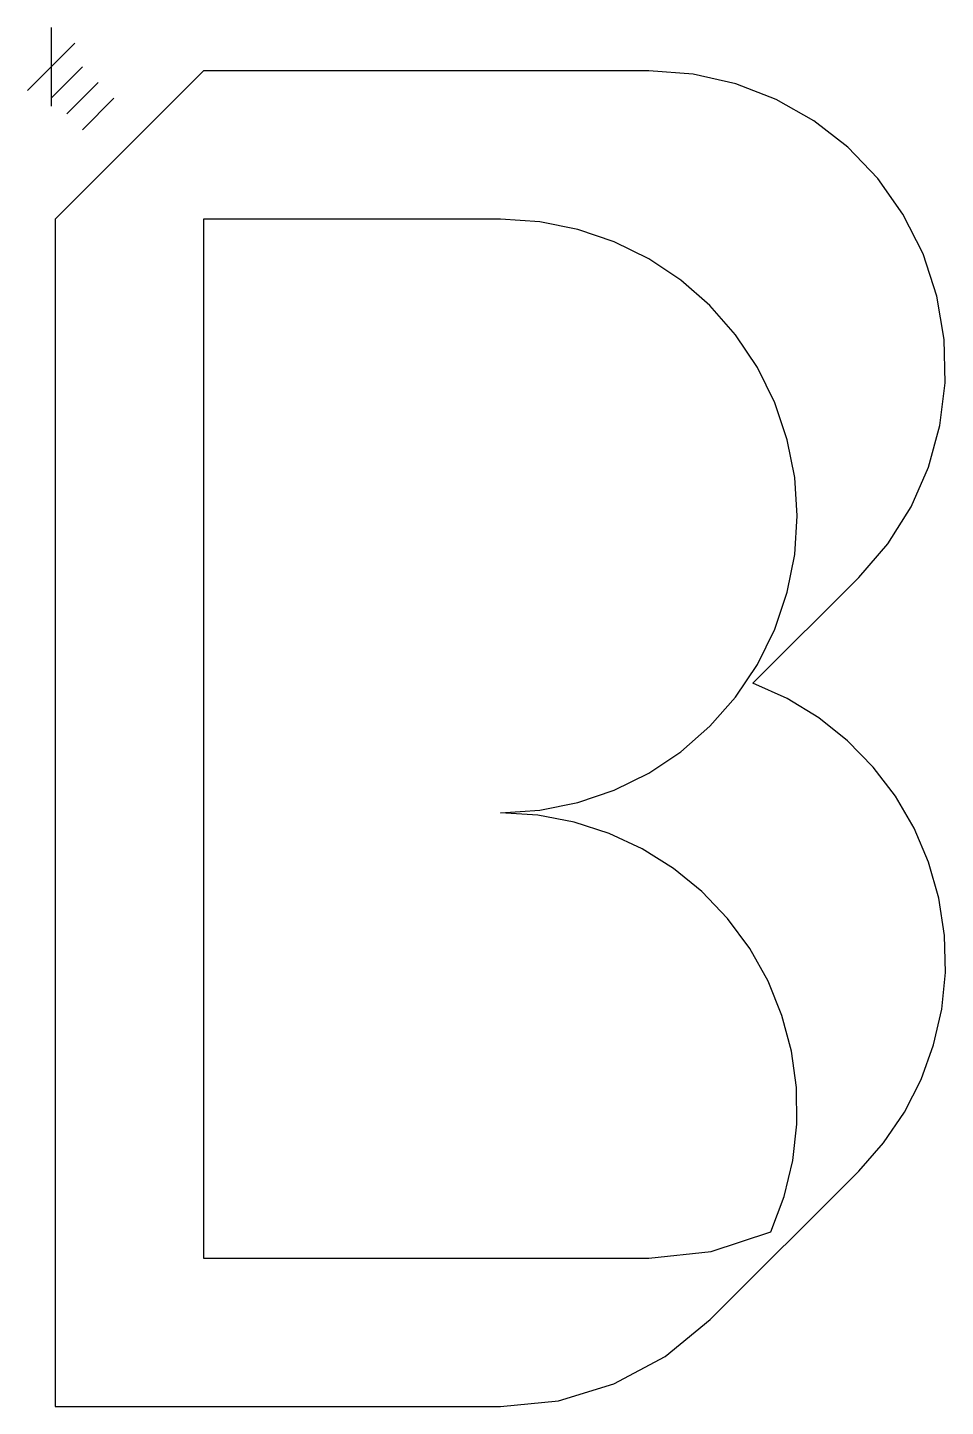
# Model space of a CAD drawing. Extents: x -0.8 to 30.1, y 251.9 to 298.3.
import ezdxf

# ---------------------------------------------------------------- set-up
doc = ezdxf.new("R2010")
doc.units = 0

msp = doc.modelspace()

# ---------------------------------------------------------------- linework, layer by layer
for p, q in [((5.132302, 296.867708), (0.132292, 291.867698)), ((20.132279, 296.867708), (5.132302, 296.867708)), ((21.627024, 296.755722), (20.132279, 296.867708)), ((23.064507, 296.428635), (21.627024, 296.755722)), ((24.424803, 295.89976), (23.064507, 296.428635)), ((25.687985, 295.182411), (24.424803, 295.89976)), ((26.83413, 294.289901), (25.687985, 295.182411)), ((27.843311, 293.235545), (26.83413, 294.289901)), ((28.695603, 292.032656), (27.843311, 293.235545)), ((0.132292, 291.867698), (0.132292, 251.867733)), ((15.132296, 291.867698), (5.132302, 291.867698)), ((5.132302, 291.867698), (5.132302, 256.867744)), ((16.45689, 291.779757), (15.132296, 291.867698)), ((17.741469, 291.521544), (16.45689, 291.779757)), ((29.37108, 290.694548), (28.695603, 292.032656)), ((18.97146, 291.101472), (17.741469, 291.521544)), ((20.13229, 290.527954), (18.97146, 291.101472)), ((21.209386, 289.809405), (20.13229, 290.527954)), ((29.83963, 289.270728), (29.37108, 290.694548)), ((22.188174, 288.954237), (21.209386, 289.809405)), ((23.054083, 287.970866), (22.188174, 288.954237)), ((30.087539, 287.817495), (29.83963, 289.270728)), ((23.79254, 286.867704), (23.054083, 287.970866)), ((30.119482, 286.358354), (30.087539, 287.817495)), ((24.378678, 285.676601), (23.79254, 286.867704)), ((29.940134, 284.916808), (30.119482, 286.358354)), ((24.797348, 284.435016), (24.378678, 285.676601)), ((29.55417, 283.516361), (29.940134, 284.916808)), ((25.04855, 283.159777), (24.797348, 284.435016)), ((28.966267, 282.180516), (29.55417, 283.516361)), ((25.132284, 281.86771), (25.04855, 283.159777)), ((28.181098, 280.932777), (28.966267, 282.180516)), ((25.04855, 280.575643), (25.132284, 281.86771)), ((27.203339, 279.796647), (28.181098, 280.932777)), ((24.797348, 279.300403), (25.04855, 280.575643)), ((23.639275, 276.232573), (27.203339, 279.796647)), ((24.378678, 278.058818), (24.797348, 279.300403)), ((23.79254, 276.867715), (24.378678, 278.058818)), ((23.054083, 275.764554), (23.79254, 276.867715)), ((24.793335, 275.715131), (23.639275, 276.232573)), ((22.188174, 274.781182), (23.054083, 275.764554)), ((25.860551, 275.06466), (24.793335, 275.715131)), ((26.831371, 274.292209), (25.860551, 275.06466)), ((21.209386, 273.926015), (22.188174, 274.781182)), ((27.69624, 273.408825), (26.831371, 274.292209)), ((20.13229, 273.207466), (21.209386, 273.926015)), ((18.97146, 272.633948), (20.13229, 273.207466)), ((28.445604, 272.425555), (27.69624, 273.408825)), ((17.741469, 272.213876), (18.97146, 272.633948)), ((29.069911, 271.353448), (28.445604, 272.425555)), ((15.132296, 271.867721), (16.45689, 271.955662)), ((16.392559, 271.788119), (15.132296, 271.867721)), ((17.618308, 271.553952), (16.392559, 271.788119)), ((16.45689, 271.955662), (17.741469, 272.213876)), ((18.796775, 271.172174), (17.618308, 271.553952)), ((29.559605, 270.203551), (29.069911, 271.353448)), ((19.915191, 270.649737), (18.796775, 271.172174)), ((20.960788, 269.993596), (19.915191, 270.649737)), ((21.920799, 269.210706), (20.960788, 269.993596)), ((29.905134, 268.986912), (29.559605, 270.203551)), ((22.782455, 268.308019), (21.920799, 269.210706)), ((30.094591, 267.73643), (29.905134, 268.986912)), ((23.532988, 267.292489), (22.782455, 268.308019)), ((30.125185, 266.486979), (30.094591, 267.73643)), ((24.149781, 266.190597), (23.532988, 267.292489)), ((24.618004, 265.033851), (24.149781, 266.190597)), ((30.001037, 265.252572), (30.125185, 266.486979)), ((24.936574, 263.836749), (24.618004, 265.033851)), ((29.726266, 264.047223), (30.001037, 265.252572)), ((29.304991, 262.884944), (29.726266, 264.047223)), ((25.104405, 262.613791), (24.936574, 263.836749)), ((25.120413, 261.379474), (25.104405, 262.613791)), ((28.741332, 261.779747), (29.304991, 262.884944)), ((28.039408, 260.745645), (28.741332, 261.779747)), ((24.983514, 260.148297), (25.120413, 261.379474)), ((27.203339, 259.796651), (28.039408, 260.745645)), ((22.203356, 254.796667), (27.203339, 259.796651)), ((24.692621, 258.934758), (24.983514, 260.148297)), ((24.246651, 257.753356), (24.692621, 258.934758)), ((22.236583, 257.091652), (24.246651, 257.753356)), ((20.132279, 256.867744), (22.236583, 257.091652)), ((5.132302, 256.867744), (20.132279, 256.867744)), ((20.680295, 253.547853), (22.203356, 254.796667)), ((22.203356, 254.796667), (22.203356, 254.796667)), ((18.959126, 252.628939), (20.680295, 253.547853)), ((17.092307, 252.061657), (18.959126, 252.628939)), ((0.132292, 251.867733), (15.132296, 251.867733)), ((15.132296, 251.867733), (17.092307, 252.061657))]:
    msp.add_line(p, q)
at = {"layer": 'Layer 1'}
for p, q in [((0, 298.322915), (0, 295.677085)), ((0.793749, 297.793749), (-0.793749, 296.206251)), ((1.058332, 297), (0, 295.941668)), ((1.587498, 296.470834), (0.529166, 295.412502)), ((2.116664, 295.941668), (1.058332, 294.883336))]:
    msp.add_line(p, q, dxfattribs=at)

doc.saveas('drawing.dxf')
